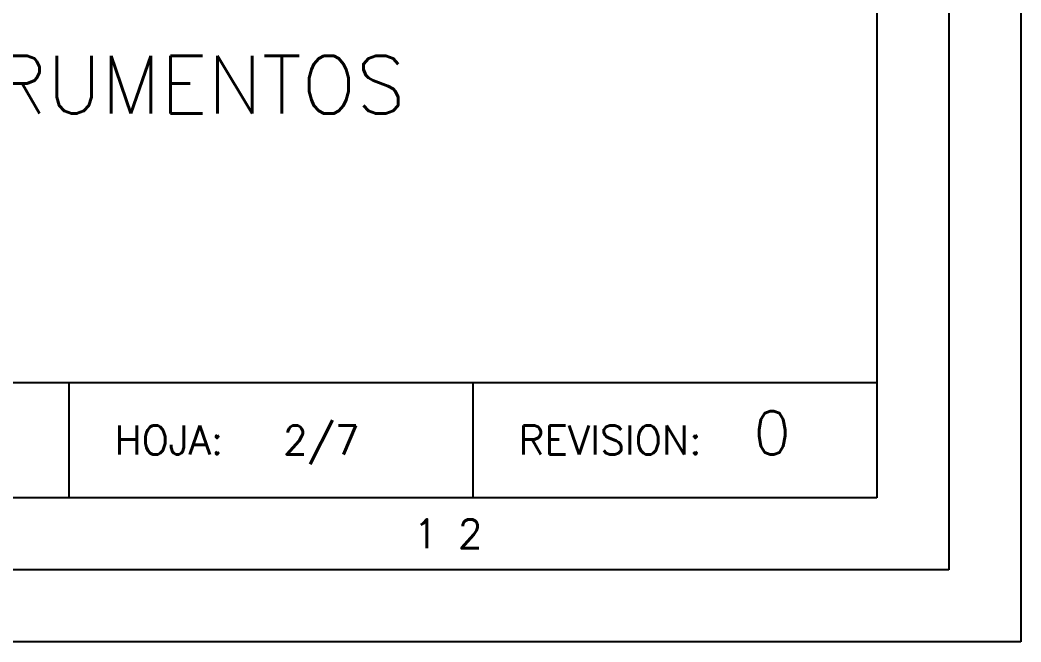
# Model space of a CAD drawing. Header units: millimetres. Extents: x 559 to 3993, y 623 to 920.
# Drawn here: x 1447.83 to 1482.47, y 622.89 to 644.42 of the extents above; entities that cross this region are included whole.
import ezdxf

# ---------------------------------------------------------------- set-up
doc = ezdxf.new("R2010")
doc.units = ezdxf.units.MM
doc.layers.add('CAJETIN', color=1, linetype='Continuous')
doc.layers.add('FORMATO', color=7, linetype='Continuous')
doc.styles.add('PY', font='ROMANS.shx')

# ---------------------------------------------------------------- blocks, each defined once
blk = doc.blocks.new('MARCO-A1')
at = {"layer": 'FORMATO', "color": 1}
blk.add_lwpolyline([(0, 594), (841, 594), (841, 0), (0, 0)], close=True, dxfattribs=at)
at = {"layer": 'FORMATO', "color": 5}
blk.add_lwpolyline([(5, 589), (836, 589), (836, 5), (5, 5)], close=True, dxfattribs=at)
at = {"layer": 'FORMATO', "color": 8, "linetype": 'Continuous'}
blk.add_lwpolyline([(10, 584), (831, 584), (831, 10), (10, 10)], close=True, dxfattribs=at)
at = {"layer": 'FORMATO', "color": 1, "style": 'PY'}
blk.add_text('1 2', height=2, dxfattribs=at).set_placement((798.883, 6.5))

msp = doc.modelspace()

# ---------------------------------------------------------------- linework, layer by layer
at = {"layer": 'CAJETIN', "color": 8, "linetype": 'Continuous'}
msp.add_line((1387.584, 631.879), (1477.477, 631.879), dxfattribs=at)
msp.add_line((1387.584, 631.879), (1477.477, 631.879), dxfattribs=at)
at = {"layer": 'CAJETIN', "color": 8}
for p, q in [((1449.51, 631.879), (1449.51, 627.884)), ((1449.51, 631.879), (1449.51, 627.884)), ((1463.494, 631.879), (1463.494, 627.884)), ((1463.494, 631.879), (1463.494, 627.884))]:
    msp.add_line(p, q, dxfattribs=at)

# ---------------------------------------------------------------- block references
at = {"xscale": 0.499409123998651, "yscale": 0.499409123998651, "zscale": 0.499409123998651}
msp.add_blockref('MARCO-A1', (1062.468, 622.89), dxfattribs=at)

# ---------------------------------------------------------------- texts
at = {"layer": 'CAJETIN', "color": 1, "style": 'PY'}
msp.add_text('2/7', height=0.9988, dxfattribs=at).set_placement((1456.927, 629.382))
at = {"layer": 'CAJETIN', "color": 6, "style": 'PY'}
msp.add_text('0', height=1.498, dxfattribs=at).set_placement((1473.215, 629.382))
at = {"layer": 'CAJETIN', "color": 5, "insert": (1432.53, 642.182), "char_height": 1.99764, "width": 88.63238, "attachment_point": 5, "style": 'PY'}
msp.add_mtext('DIAGRAMAS DE TUBERÍAS E INSTRUMENTOS', dxfattribs=at)
at = {"layer": 'FORMATO', "color": 1, "style": 'PY'}
for s, p in [('HOJA:', (1451.094, 629.382)), ('REVISION:', (1465.078, 629.382))]:
    msp.add_text(s, height=0.9988, dxfattribs=at).set_placement(p)

doc.saveas('drawing.dxf')
